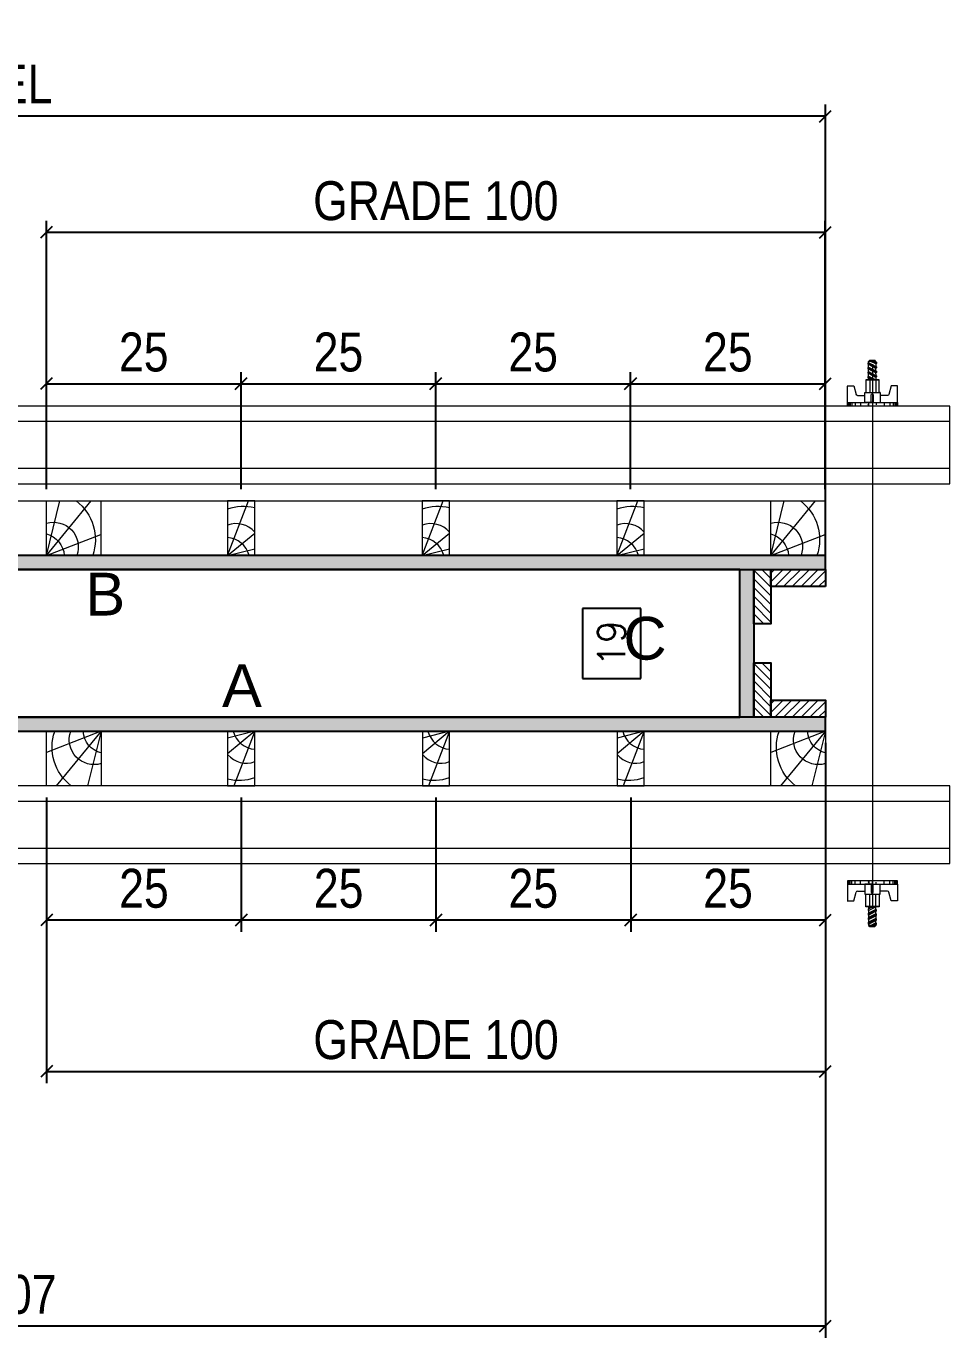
# Model space of a CAD drawing. Extents: x 2949 to 9203, y -16089 to 12527.
# Drawn here: x 3856.1 to 4093.2, y -7583.5 to -7246.4 of the extents above; entities that cross this region are included whole.
import ezdxf
from ezdxf.enums import TextEntityAlignment as Align

# ---------------------------------------------------------------- set-up
doc = ezdxf.new("R2010")
doc.units = 0
for name, color, linetype, lineweight in [('CONCRETO', 251, 'Continuous', 25), ('Hachura', 251, 'Continuous', 9), ('Madeira', 126, 'Continuous', 18), ('Perfil Metálico', 224, 'Continuous', 18)]:
    doc.layers.add(name, color=color, linetype=linetype, lineweight=lineweight)
for name, color, linetype in [('COTA', 241, 'Continuous'), ('MEIO_PONT', 93, 'Continuous'), ('Painéis', 200, 'Continuous'), ('SARRAFO', 251, 'Continuous'), ('TEXTO_GERAL', 7, 'Continuous')]:
    doc.layers.add(name, color=color, linetype=linetype)
doc.styles.add('ARIAL', font='arial.ttf')
doc.styles.add('COTA TECNICA 2X', font='techl___.ttf', dxfattribs={"height": 10})
doc.styles.add('ROMANS', font='romans.shx')
doc.dimstyles.new('Cota Seção interna', dxfattribs={"dimtxt": 7, "dimasz": 6, "dimexe": 0.18, "dimexo": 2, "dimgap": -4, "dimtad": 3, "dimdec": 1, "dimlfac": 0.5, "dimzin": 12, "dimdsep": 46, "dimtxsty": 'ROMANS', "dimblk": 'ARCHTICK', "dimcen": 0.09, "dimse1": 1, "dimse2": 1, "dimsd1": 1, "dimsd2": 1, "dimclrd": 180, "dimclre": 5, "dimclrt": 1, "dimadec": 0, "dimazin": 3, "dimtfac": 1, "dimtdec": 1, "dimtofl": 0, "dimtmove": 0, "dimatfit": 3, "dimldrblk": 'ARCHTICK', "dimfxl": 1, "dimtolj": 1, "dimtzin": 0, "dimarcsym": 0})
doc.dimstyles.new('SECAO PILAR', dxfattribs={"dimtxt": 10, "dimasz": 3, "dimexe": 3, "dimexo": 3, "dimgap": 3, "dimtad": 1, "dimdec": 1, "dimlfac": 0.5, "dimzin": 12, "dimdsep": 46, "dimtxsty": 'COTA TECNICA 2X', "dimblk1": 'OBLIQUE', "dimblk2": 'OBLIQUE', "dimsah": 1, "dimcen": 0.9, "dimclrd": 256, "dimclre": 256, "dimclrt": 256, "dimadec": 1, "dimazin": 3, "dimtfac": 1, "dimtdec": 1, "dimtmove": 0, "dimatfit": 3, "dimfxl": 1, "dimtolj": 1, "dimtzin": 12, "dimarcsym": 0})

# ---------------------------------------------------------------- blocks, each defined once
blk = doc.blocks.new('*D2701')
at = {"layer": 'COTA', "color": 180, "lineweight": -2, "transparency": 16777216}
for p, q in [((4013.88, -7396.04), (3998.88, -7396.04)), ((3998.88, -7396.04), (3998.88, -7414.04)), ((4013.88, -7414.04), (4013.88, -7396.04)), ((3998.88, -7414.04), (4013.88, -7414.04))]:
    blk.add_line(p, q, dxfattribs=at)
at = {"layer": 'Defpoints', "color": 0, "transparency": 16777216}
for p in [(4038.89, -7386.04), (4017.88, -7424.04), (4038.89, -7424.04)]:
    blk.add_point(p, dxfattribs=at)
at = {"layer": 'COTA', "color": 1, "transparency": 16777216, "insert": (4006.38, -7405.04), "char_height": 7, "attachment_point": 5, "rotation": 90, "style": 'ROMANS'}
blk.add_mtext('\\A1;19', dxfattribs=at)
blk = doc.blocks.new('_ArchTick')
at = {"color": 0, "linetype": 'ByBlock', "const_width": 0.15}
blk.add_lwpolyline([(-0.5, -0.5), (0.5, 0.5)], dxfattribs=at)
blk = doc.blocks.new('*D2717')
at = {"layer": 'COTA', "color": 180, "lineweight": -2, "transparency": 16777216}
for p, q in [((3837.29, -7385.54), (3811.29, -7385.54)), ((3811.29, -7385.54), (3811.29, -7400.54)), ((3837.29, -7400.54), (3837.29, -7385.54)), ((3811.29, -7400.54), (3837.29, -7400.54))]:
    blk.add_line(p, q, dxfattribs=at)
at = {"layer": 'Defpoints', "color": 0, "transparency": 16777216}
for p in [(3609.29, -7386.04), (4039.29, -7386.04), (4039.29, -7404.54)]:
    blk.add_point(p, dxfattribs=at)
at = {"layer": 'COTA', "color": 1, "transparency": 16777216, "insert": (3824.29, -7393.04), "char_height": 7, "attachment_point": 5, "style": 'ROMANS'}
blk.add_mtext('\\A1;215', dxfattribs=at)
blk = doc.blocks.new('C')
at = {"layer": 'Hachura', "color": 0}
for p, q in [((0, 3.22), (0, -3.22)), ((0.45, 3.22), (0, 3.22)), ((0.46, 3.16), (0, 3.16)), ((0.46, 3.05), (0, 3.05)), ((0.46, 2.88), (0, 2.88)), ((0, 2.75), (0, -1.16)), ((0.46, 2.65), (0, 2.65)), ((0.46, 2.23), (0, 2.23)), ((0.45, -3.23), (0.45, 3.22)), ((0.45, 3.22), (2.58, 3.22)), ((1.35, 1.94), (1.35, 0.96)), ((2.58, 2.39), (1.47, 2.09)), ((2.58, 3.22), (2.58, 2.39)), ((0.46, 1.51), (0, 1.51)), ((0.39, 0.49), (0.17, 0.49)), ((1.74, 0.97), (0.45, 0.97)), ((1.45, 0.1), (0.45, 0.1)), ((1.74, -0.97), (1.74, 0.97)), ((1.74, 0.97), (1.74, 0.84)), ((1.74, 0.97), (1.74, 0.84)), ((1.74, 0.84), (3.35, 0.84)), ((3.35, 0.45), (1.74, 0.45)), ((3.32, 0.84), (3.32, -0.84)), ((3.35, 0.84), (3.35, -0.84)), ((3.68, 0.45), (3.35, 0.45)), ((3.84, -0.52), (3.35, 0.45)), ((3.35, 0.06), (3.67, -0.57)), ((3.68, 0.45), (4.16, -0.52)), ((3.72, 0.5), (4.25, -0.57)), ((4.37, -0.55), (3.83, 0.53)), ((4.15, 0.45), (3.93, 0.45)), ((4.42, -0.52), (3.93, 0.45)), ((4.15, 0.45), (4.26, 0.45)), ((4.26, 0.45), (4.74, -0.52)), ((4.3, 0.5), (4.83, -0.57)), ((4.95, -0.55), (4.41, 0.53)), ((4.51, 0.45), (4.84, 0.45)), ((5, -0.52), (4.51, 0.45)), ((4.84, 0.45), (5.32, -0.52)), ((4.88, 0.5), (5.41, -0.57)), ((5.53, -0.55), (4.99, 0.53)), ((5.58, -0.52), (5.09, 0.45)), ((5.42, 0.45), (5.09, 0.45)), ((5.58, -0.52), (5.09, 0.45)), ((5.42, 0.45), (5.74, -0.19)), ((5.46, 0.5), (5.74, -0.07)), ((5.74, 0.19), (5.57, 0.53)), ((5.74, 0.32), (5.68, 0.45)), ((5.68, 0.45), (5.74, 0.45)), ((5.74, 0.45), (5.9, 0.29)), ((5.74, 0.45), (5.74, -0.52)), ((5.9, -0.36), (5.9, 0.29)), ((0.45, 0), (0, 0)), ((0.46, -1.52), (0, -1.52)), ((0.08, -0.48), (0.29, -0.48)), ((0.29, -0.48), (0.4, -0.48)), ((0.45, 0), (0.45, -0.97)), ((0.45, -0.16), (1.45, -0.16)), ((0.45, -0.65), (0.45, -0.32)), ((0.45, -3.23), (0.45, -0.65)), ((0.45, -0.97), (1.74, -0.97)), ((1.35, -1.94), (1.35, -0.97)), ((3.35, -0.32), (1.74, -0.32)), ((3.35, -0.84), (1.74, -0.84)), ((3.35, -0.07), (3.58, -0.52)), ((3.35, -0.52), (3.58, -0.52)), ((3.84, -0.52), (4.16, -0.52)), ((4.42, -0.52), (4.74, -0.52)), ((4.63, -0.52), (4.74, -0.52)), ((5, -0.52), (5.32, -0.52)), ((5.58, -0.52), (5.74, -0.52)), ((5.74, -0.52), (5.9, -0.36)), ((5.74, -0.52), (5.74, -0.52)), ((0.46, -2.23), (0, -2.23)), ((0.46, -2.65), (0, -2.65)), ((0.46, -2.88), (0, -2.88)), ((0.46, -3.05), (0, -3.05)), ((0.46, -3.16), (0, -3.16)), ((0, -3.22), (2.57, -3.22)), ((2.58, -2.39), (1.47, -2.1)), ((2.58, -3.23), (2.58, -2.39))]:
    blk.add_line(p, q, dxfattribs=at)
for centre, radius, start, end in [((1.52, 1.94), 0.161, 104.7436, 180), ((1.44, -0.03), 0.129, 272.695, 87.305), ((3.81, 0.39), 0.143, 25.5688, 154.4312), ((4.39, 0.39), 0.143, 25.5688, 154.4312), ((4.97, 0.39), 0.143, 25.5688, 154.4312), ((5.55, 0.39), 0.143, 25.5688, 154.4312), ((0.17, -0.37), 0.174, 221.744, 317.8592), ((3.71, -0.4), 0.174, 222.1408, 318.256), ((4.29, -0.4), 0.174, 222.1408, 318.256), ((4.87, -0.4), 0.174, 222.1408, 318.256), ((5.45, -0.4), 0.174, 222.1408, 318.256), ((5.61, -0.4), 0.174, 317.8592, 318.256), ((1.52, -1.94), 0.161, 180, 255.2564)]:
    blk.add_arc(centre, radius, start, end, dxfattribs=at)
blk = doc.blocks.new('_Oblique')
at = {"color": 0, "linetype": 'ByBlock', "lineweight": -2}
blk.add_line((-0.5, -0.5), (0.5, 0.5), dxfattribs=at)
blk = doc.blocks.new('*D2718')
at = {"layer": 'COTA', "linetype": 'ByBlock', "lineweight": -2, "transparency": 16777216}
for p, q in [((3591.69, -7379.44), (3591.69, -7266.59)), ((4061.29, -7383.04), (4061.29, -7266.59)), ((4061.29, -7269.59), (3591.69, -7269.59))]:
    blk.add_line(p, q, dxfattribs=at)
at = {"layer": 'Defpoints', "color": 0, "linetype": 'ByBlock', "transparency": 16777216}
for p in [(3591.69, -7269.59), (3591.69, -7382.44), (4061.29, -7386.04)]:
    blk.add_point(p, dxfattribs=at)
at = {"layer": 'COTA', "linetype": 'ByBlock', "lineweight": -2, "transparency": 16777216, "xscale": 3, "yscale": 3, "zscale": 3, "rotation": 180}
blk.add_blockref('_Oblique', (3591.69, -7269.59), dxfattribs=at)
at = {"layer": 'COTA', "linetype": 'ByBlock', "lineweight": -2, "transparency": 16777216, "xscale": 3, "yscale": 3, "zscale": 3}
blk.add_blockref('_Oblique', (4061.29, -7269.59), dxfattribs=at)
at = {"layer": 'COTA', "linetype": 'ByBlock', "transparency": 16777216, "insert": (3826.49, -7261.35), "char_height": 10, "attachment_point": 5, "style": 'COTA TECNICA 2X'}
blk.add_mtext('\\A1;234.8 PAINEL', dxfattribs=at)
blk = doc.blocks.new('*D2704')
at = {"layer": 'COTA', "lineweight": -2, "transparency": 16777216}
for p, q in [((3861.24, -7365.44), (3861.24, -7296.44)), ((4061.24, -7365.44), (4061.24, -7296.44)), ((4061.24, -7299.44), (3861.24, -7299.44))]:
    blk.add_line(p, q, dxfattribs=at)
at = {"layer": 'Defpoints', "color": 0, "transparency": 16777216}
for p in [(3861.24, -7299.44), (3861.24, -7368.44), (4061.24, -7368.44)]:
    blk.add_point(p, dxfattribs=at)
at = {"layer": 'COTA', "lineweight": -2, "transparency": 16777216, "xscale": 3, "yscale": 3, "zscale": 3, "rotation": 180}
blk.add_blockref('_Oblique', (3861.24, -7299.44), dxfattribs=at)
at = {"layer": 'COTA', "lineweight": -2, "transparency": 16777216, "xscale": 3, "yscale": 3, "zscale": 3}
blk.add_blockref('_Oblique', (4061.24, -7299.44), dxfattribs=at)
at = {"layer": 'COTA', "transparency": 16777216, "insert": (3961.24, -7291.34), "char_height": 10, "attachment_point": 5, "style": 'COTA TECNICA 2X'}
blk.add_mtext('\\A1;GRADE 100', dxfattribs=at)
blk = doc.blocks.new('PONTALETE')
at = {"layer": 'Madeira'}
for q in [(2.71, 7), (7, 5.76), (7, 1.74)]:
    blk.add_line((0, 0), q, dxfattribs=at)
blk.add_lwpolyline([(0, 0), (7, 0), (7, 7), (0, 7)], close=True, dxfattribs=at)
for centre, radius, start, end in [((2.04, 0.06), 6.23, 37.2818, 109.0913), ((1.09, 0.9), 3.19, 343.603, 109.9847), ((-0.21, -0.78), 3.09, 14.6322, 86.0383)]:
    blk.add_arc(centre, radius, start, end, dxfattribs=at)
blk = doc.blocks.new('MEIO PONTALETE')
at = {"layer": 'Madeira'}
for q in [(2.71, 7), (3.5, 2.88), (3.5, 0.87)]:
    blk.add_line((0, 0), q, dxfattribs=at)
blk.add_lwpolyline([(0, 0), (3.5, 0), (3.5, 7), (0, 7)], close=True, dxfattribs=at)
for centre, radius, start, end in [((2.04, 0.06), 6.23, 76.4499, 109.0913), ((1.09, 0.9), 3.19, 40.9063, 109.9847), ((-0.21, -0.78), 3.09, 14.6322, 86.0383)]:
    blk.add_arc(centre, radius, start, end, dxfattribs=at)
blk = doc.blocks.new('*D2724')
at = {"layer": 'COTA', "lineweight": -2, "transparency": 16777216}
for p, q in [((3961.24, -7365.44), (3961.24, -7335.33)), ((4011.24, -7365.44), (4011.24, -7335.33)), ((3961.24, -7338.33), (4011.24, -7338.33))]:
    blk.add_line(p, q, dxfattribs=at)
at = {"layer": 'Defpoints', "color": 0, "transparency": 16777216}
for p in [(4011.24, -7338.33), (3961.24, -7368.44), (4011.24, -7368.44)]:
    blk.add_point(p, dxfattribs=at)
at = {"layer": 'COTA', "lineweight": -2, "transparency": 16777216, "xscale": 3, "yscale": 3, "zscale": 3, "rotation": 180}
blk.add_blockref('_Oblique', (3961.24, -7338.33), dxfattribs=at)
at = {"layer": 'COTA', "lineweight": -2, "transparency": 16777216, "xscale": 3, "yscale": 3, "zscale": 3}
blk.add_blockref('_Oblique', (4011.24, -7338.33), dxfattribs=at)
at = {"layer": 'COTA', "transparency": 16777216, "insert": (3986.24, -7330.22), "char_height": 10, "attachment_point": 5, "style": 'COTA TECNICA 2X'}
blk.add_mtext('\\A1;25', dxfattribs=at)
blk = doc.blocks.new('*D2725')
at = {"layer": 'COTA', "lineweight": -2, "transparency": 16777216}
for p, q in [((4011.24, -7365.44), (4011.24, -7335.33)), ((4061.24, -7365.44), (4061.24, -7335.33)), ((4011.24, -7338.33), (4061.24, -7338.33))]:
    blk.add_line(p, q, dxfattribs=at)
at = {"layer": 'Defpoints', "color": 0, "transparency": 16777216}
for p in [(4061.24, -7338.33), (4011.24, -7368.44), (4061.24, -7368.44)]:
    blk.add_point(p, dxfattribs=at)
at = {"layer": 'COTA', "lineweight": -2, "transparency": 16777216, "xscale": 3, "yscale": 3, "zscale": 3, "rotation": 180}
blk.add_blockref('_Oblique', (4011.24, -7338.33), dxfattribs=at)
at = {"layer": 'COTA', "lineweight": -2, "transparency": 16777216, "xscale": 3, "yscale": 3, "zscale": 3}
blk.add_blockref('_Oblique', (4061.24, -7338.33), dxfattribs=at)
at = {"layer": 'COTA', "transparency": 16777216, "insert": (4036.24, -7330.22), "char_height": 10, "attachment_point": 5, "style": 'COTA TECNICA 2X'}
blk.add_mtext('\\A1;25', dxfattribs=at)
blk = doc.blocks.new('*D2705')
at = {"layer": 'COTA', "lineweight": -2, "transparency": 16777216}
for p, q in [((3861.24, -7365.44), (3861.24, -7335.33)), ((3911.24, -7365.44), (3911.24, -7335.33)), ((3861.24, -7338.33), (3911.24, -7338.33))]:
    blk.add_line(p, q, dxfattribs=at)
at = {"layer": 'Defpoints', "color": 0, "transparency": 16777216}
for p in [(3911.24, -7338.33), (3861.24, -7368.44), (3911.24, -7368.44)]:
    blk.add_point(p, dxfattribs=at)
at = {"layer": 'COTA', "lineweight": -2, "transparency": 16777216, "xscale": 3, "yscale": 3, "zscale": 3, "rotation": 180}
blk.add_blockref('_Oblique', (3861.24, -7338.33), dxfattribs=at)
at = {"layer": 'COTA', "lineweight": -2, "transparency": 16777216, "xscale": 3, "yscale": 3, "zscale": 3}
blk.add_blockref('_Oblique', (3911.24, -7338.33), dxfattribs=at)
at = {"layer": 'COTA', "transparency": 16777216, "insert": (3886.24, -7330.22), "char_height": 10, "attachment_point": 5, "style": 'COTA TECNICA 2X'}
blk.add_mtext('\\A1;25', dxfattribs=at)
blk = doc.blocks.new('*D2726')
at = {"layer": 'COTA', "lineweight": -2, "transparency": 16777216}
for p, q in [((3911.24, -7365.44), (3911.24, -7335.33)), ((3961.24, -7365.44), (3961.24, -7335.33)), ((3911.24, -7338.33), (3961.24, -7338.33))]:
    blk.add_line(p, q, dxfattribs=at)
at = {"layer": 'Defpoints', "color": 0, "transparency": 16777216}
for p in [(3961.24, -7338.33), (3911.24, -7368.44), (3961.24, -7368.44)]:
    blk.add_point(p, dxfattribs=at)
at = {"layer": 'COTA', "lineweight": -2, "transparency": 16777216, "xscale": 3, "yscale": 3, "zscale": 3, "rotation": 180}
blk.add_blockref('_Oblique', (3911.24, -7338.33), dxfattribs=at)
at = {"layer": 'COTA', "lineweight": -2, "transparency": 16777216, "xscale": 3, "yscale": 3, "zscale": 3}
blk.add_blockref('_Oblique', (3961.24, -7338.33), dxfattribs=at)
at = {"layer": 'COTA', "transparency": 16777216, "insert": (3936.24, -7330.22), "char_height": 10, "attachment_point": 5, "style": 'COTA TECNICA 2X'}
blk.add_mtext('\\A1;25', dxfattribs=at)
blk = doc.blocks.new('*D2727')
at = {"layer": 'COTA', "color": 180, "lineweight": -2, "transparency": 16777216}
for p, q in [((3844.79, -7405.04), (3819.79, -7405.04)), ((3819.79, -7405.04), (3819.79, -7420.04)), ((3844.79, -7420.04), (3844.79, -7405.04)), ((3819.79, -7420.04), (3844.79, -7420.04))]:
    blk.add_line(p, q, dxfattribs=at)
at = {"layer": 'Defpoints', "color": 0, "transparency": 16777216}
for p in [(3647.29, -7424.04), (3647.29, -7424.04), (4039.29, -7424.04)]:
    blk.add_point(p, dxfattribs=at)
at = {"layer": 'COTA', "color": 1, "transparency": 16777216, "insert": (3832.29, -7412.54), "char_height": 7, "attachment_point": 5, "style": 'ROMANS'}
blk.add_mtext('\\A1;196', dxfattribs=at)
blk = doc.blocks.new('*D2706')
at = {"layer": 'COTA', "lineweight": -2, "transparency": 16777216}
for p, q in [((3861.29, -7449.04), (3861.29, -7518.04)), ((4061.29, -7449.04), (4061.29, -7518.04)), ((3861.29, -7515.04), (4061.29, -7515.04))]:
    blk.add_line(p, q, dxfattribs=at)
at = {"layer": 'Defpoints', "color": 0, "transparency": 16777216}
for p in [(3861.29, -7446.04), (4061.29, -7446.04), (4061.29, -7515.04)]:
    blk.add_point(p, dxfattribs=at)
at = {"layer": 'COTA', "lineweight": -2, "transparency": 16777216, "xscale": 3, "yscale": 3, "zscale": 3, "rotation": 180}
blk.add_blockref('_Oblique', (3861.29, -7515.04), dxfattribs=at)
at = {"layer": 'COTA', "lineweight": -2, "transparency": 16777216, "xscale": 3, "yscale": 3, "zscale": 3}
blk.add_blockref('_Oblique', (4061.29, -7515.04), dxfattribs=at)
at = {"layer": 'COTA', "transparency": 16777216, "insert": (3961.29, -7506.94), "char_height": 10, "attachment_point": 5, "style": 'COTA TECNICA 2X'}
blk.add_mtext('\\A1;GRADE 100', dxfattribs=at)
blk = doc.blocks.new('*D2728')
at = {"layer": 'COTA', "lineweight": -2, "transparency": 16777216}
for p, q in [((3911.29, -7444.64), (3911.29, -7479.15)), ((3961.29, -7444.64), (3961.29, -7479.15)), ((3961.29, -7476.15), (3911.29, -7476.15))]:
    blk.add_line(p, q, dxfattribs=at)
at = {"layer": 'Defpoints', "color": 0, "transparency": 16777216}
for p in [(3911.29, -7441.64), (3961.29, -7441.64), (3911.29, -7476.15)]:
    blk.add_point(p, dxfattribs=at)
at = {"layer": 'COTA', "lineweight": -2, "transparency": 16777216, "xscale": 3, "yscale": 3, "zscale": 3, "rotation": 180}
blk.add_blockref('_Oblique', (3911.29, -7476.15), dxfattribs=at)
at = {"layer": 'COTA', "lineweight": -2, "transparency": 16777216, "xscale": 3, "yscale": 3, "zscale": 3}
blk.add_blockref('_Oblique', (3961.29, -7476.15), dxfattribs=at)
at = {"layer": 'COTA', "transparency": 16777216, "insert": (3936.29, -7468.04), "char_height": 10, "attachment_point": 5, "style": 'COTA TECNICA 2X'}
blk.add_mtext('\\A1;25', dxfattribs=at)
blk = doc.blocks.new('*D2729')
at = {"layer": 'COTA', "lineweight": -2, "transparency": 16777216}
for p, q in [((3861.29, -7444.64), (3861.29, -7479.15)), ((3911.29, -7444.64), (3911.29, -7479.15)), ((3911.29, -7476.15), (3861.29, -7476.15))]:
    blk.add_line(p, q, dxfattribs=at)
at = {"layer": 'Defpoints', "color": 0, "transparency": 16777216}
for p in [(3861.29, -7441.64), (3911.29, -7441.64), (3861.29, -7476.15)]:
    blk.add_point(p, dxfattribs=at)
at = {"layer": 'COTA', "lineweight": -2, "transparency": 16777216, "xscale": 3, "yscale": 3, "zscale": 3, "rotation": 180}
blk.add_blockref('_Oblique', (3861.29, -7476.15), dxfattribs=at)
at = {"layer": 'COTA', "lineweight": -2, "transparency": 16777216, "xscale": 3, "yscale": 3, "zscale": 3}
blk.add_blockref('_Oblique', (3911.29, -7476.15), dxfattribs=at)
at = {"layer": 'COTA', "transparency": 16777216, "insert": (3886.29, -7468.04), "char_height": 10, "attachment_point": 5, "style": 'COTA TECNICA 2X'}
blk.add_mtext('\\A1;25', dxfattribs=at)
blk = doc.blocks.new('*D2707')
at = {"layer": 'COTA', "lineweight": -2, "transparency": 16777216}
for p, q in [((4011.29, -7449.04), (4011.29, -7479.15)), ((4061.29, -7449.04), (4061.29, -7479.15)), ((4061.29, -7476.15), (4011.29, -7476.15))]:
    blk.add_line(p, q, dxfattribs=at)
at = {"layer": 'Defpoints', "color": 0, "transparency": 16777216}
for p in [(4011.29, -7446.04), (4061.29, -7446.04), (4011.29, -7476.15)]:
    blk.add_point(p, dxfattribs=at)
at = {"layer": 'COTA', "lineweight": -2, "transparency": 16777216, "xscale": 3, "yscale": 3, "zscale": 3, "rotation": 180}
blk.add_blockref('_Oblique', (4011.29, -7476.15), dxfattribs=at)
at = {"layer": 'COTA', "lineweight": -2, "transparency": 16777216, "xscale": 3, "yscale": 3, "zscale": 3}
blk.add_blockref('_Oblique', (4061.29, -7476.15), dxfattribs=at)
at = {"layer": 'COTA', "transparency": 16777216, "insert": (4036.29, -7468.04), "char_height": 10, "attachment_point": 5, "style": 'COTA TECNICA 2X'}
blk.add_mtext('\\A1;25', dxfattribs=at)
blk = doc.blocks.new('*D2730')
at = {"layer": 'COTA', "lineweight": -2, "transparency": 16777216}
for p, q in [((3961.29, -7444.64), (3961.29, -7479.15)), ((4011.29, -7444.64), (4011.29, -7479.15)), ((4011.29, -7476.15), (3961.29, -7476.15))]:
    blk.add_line(p, q, dxfattribs=at)
at = {"layer": 'Defpoints', "color": 0, "transparency": 16777216}
for p in [(3961.29, -7441.64), (4011.29, -7441.64), (3961.29, -7476.15)]:
    blk.add_point(p, dxfattribs=at)
at = {"layer": 'COTA', "lineweight": -2, "transparency": 16777216, "xscale": 3, "yscale": 3, "zscale": 3, "rotation": 180}
blk.add_blockref('_Oblique', (3961.29, -7476.15), dxfattribs=at)
at = {"layer": 'COTA', "lineweight": -2, "transparency": 16777216, "xscale": 3, "yscale": 3, "zscale": 3}
blk.add_blockref('_Oblique', (4011.29, -7476.15), dxfattribs=at)
at = {"layer": 'COTA', "transparency": 16777216, "insert": (3986.29, -7468.04), "char_height": 10, "attachment_point": 5, "style": 'COTA TECNICA 2X'}
blk.add_mtext('\\A1;25', dxfattribs=at)
blk = doc.blocks.new('*D2732')
at = {"layer": 'COTA', "linetype": 'ByBlock', "lineweight": -2, "transparency": 16777216}
for p, q in [((3647.29, -7430.64), (3647.29, -7583.49)), ((4061.29, -7430.64), (4061.29, -7583.49)), ((4061.29, -7580.49), (3647.29, -7580.49))]:
    blk.add_line(p, q, dxfattribs=at)
at = {"layer": 'Defpoints', "color": 0, "linetype": 'ByBlock', "transparency": 16777216}
for p in [(3647.29, -7427.64), (4061.29, -7427.64), (3647.29, -7580.49)]:
    blk.add_point(p, dxfattribs=at)
at = {"layer": 'COTA', "linetype": 'ByBlock', "lineweight": -2, "transparency": 16777216, "xscale": 3, "yscale": 3, "zscale": 3, "rotation": 180}
blk.add_blockref('_Oblique', (3647.29, -7580.49), dxfattribs=at)
at = {"layer": 'COTA', "linetype": 'ByBlock', "lineweight": -2, "transparency": 16777216, "xscale": 3, "yscale": 3, "zscale": 3}
blk.add_blockref('_Oblique', (4061.29, -7580.49), dxfattribs=at)
at = {"layer": 'COTA', "linetype": 'ByBlock', "transparency": 16777216, "insert": (3854.29, -7572.39), "char_height": 10, "attachment_point": 5, "style": 'COTA TECNICA 2X'}
blk.add_mtext('\\A1;207', dxfattribs=at)

msp = doc.modelspace()

# ---------------------------------------------------------------- hatches: boundary and pattern name
at = {"layer": 'Hachura'}
h = msp.add_hatch(color=256, dxfattribs=at)
h.dxf.hatch_style = 1
h.paths.add_polyline_path([(3591.69, -7382.44), (3591.69, -7386.04), (4061.29, -7386.04), (4061.29, -7382.44)])
h = msp.add_hatch(color=256, dxfattribs=at)
h.dxf.hatch_style = 1
h.paths.add_polyline_path([(4039.29, -7386.04), (4042.89, -7386.04), (4042.89, -7424.04), (4039.29, -7424.04)])
h = msp.add_hatch(dxfattribs=at)
h.set_pattern_fill('ANSI31', color=256, scale=0.5, angle=90, style=0)
h.set_pattern_definition([(135, (-18369.5585, 2334.9131), (-1.12253202, -1.12253202), [])])
h.paths.add_polyline_path([(4047.29, -7386.04), (4042.89, -7386.04), (4042.89, -7400.04), (4047.29, -7400.04)])
h = msp.add_hatch(dxfattribs=at)
h.set_pattern_fill('ANSI31', color=256, scale=0.5, angle=180, style=0)
h.set_pattern_definition([(225, (-5298.3022, -30178.2469), (1.12253202, -1.12253202), [])])
h.paths.add_polyline_path([(4047.29, -7386.04), (4047.29, -7390.44), (4061.29, -7390.44), (4061.29, -7386.04)])
h = msp.add_hatch(dxfattribs=at)
h.set_pattern_fill('ANSI31', color=256, scale=0.5, angle=90, style=0)
h.set_pattern_definition([(135, (-18369.5585, 2310.9131), (-1.12253202, -1.12253202), [])])
h.paths.add_polyline_path([(4047.29, -7410.04), (4042.89, -7410.04), (4042.89, -7424.04), (4047.29, -7424.04)])
h = msp.add_hatch(dxfattribs=at)
h.set_pattern_fill('ANSI31', color=256, scale=0.5, angle=180, style=0)
h.set_pattern_definition([(225, (-5298.3022, -30211.8469), (1.12253202, -1.12253202), [])])
h.paths.add_polyline_path([(4047.29, -7419.64), (4047.29, -7424.04), (4061.29, -7424.04), (4061.29, -7419.64)])
h = msp.add_hatch(color=256, dxfattribs=at)
h.dxf.hatch_style = 1
h.paths.add_polyline_path([(4061.29, -7424.04), (3647.29, -7424.04), (3647.29, -7427.64), (4061.29, -7427.64)])

# ---------------------------------------------------------------- linework, layer by layer
at = {"layer": 'CONCRETO', "color": 2}
msp.add_lwpolyline([(3609.29, -7536.04), (3647.29, -7536.04), (3647.29, -7424.04), (4039.29, -7424.04), (4039.29, -7386.04), (3609.29, -7386.04)], close=True, dxfattribs=at)
at = {"layer": 'Hachura'}
msp.add_line((4073.38, -7333.24), (4073.37, -7473.04), dxfattribs=at)
at = {"layer": 'Madeira'}
for points in [[(3591.69, -7382.44), (3591.69, -7368.44), (4061.24, -7368.44), (4061.24, -7382.44)], [(4061.24, -7368.44), (4061.24, -7382.44), (3861.24, -7382.44), (3861.24, -7368.44)], [(3861.29, -7441.64), (3861.29, -7427.64), (4061.29, -7427.64), (4061.29, -7441.64)]]:
    msp.add_lwpolyline(points, close=True, dxfattribs=at)
at = {"layer": 'Painéis'}
for points in [[(3591.69, -7382.44), (3591.69, -7386.04), (4061.29, -7386.04), (4061.29, -7382.44)], [(4039.29, -7386.04), (4042.89, -7386.04), (4042.89, -7424.04), (4039.29, -7424.04)], [(4061.29, -7424.04), (3647.29, -7424.04), (3647.29, -7427.64), (4061.29, -7427.64)]]:
    msp.add_lwpolyline(points, close=True, dxfattribs=at)
at = {"layer": 'Perfil Metálico'}
for points in [[(4093.23, -7364.04), (4093.23, -7344.04), (3548.97, -7344.04), (3548.97, -7364.04)], [(3548.97, -7348.04), (3548.97, -7360.04), (4093.23, -7360.04), (4093.23, -7348.04)], [(4093.23, -7461.64), (4093.23, -7441.64), (3664.89, -7441.64), (3664.89, -7461.64)], [(3664.89, -7445.64), (3664.89, -7457.64), (4093.23, -7457.64), (4093.23, -7445.64)]]:
    msp.add_lwpolyline(points, close=True, dxfattribs=at)
at = {"layer": 'SARRAFO'}
for points in [[(4042.89, -7400.04), (4042.89, -7386.04), (4047.29, -7386.04), (4047.29, -7400.04)], [(4061.29, -7390.44), (4047.29, -7390.44), (4047.29, -7386.04), (4061.29, -7386.04)], [(4042.89, -7424.04), (4042.89, -7410.04), (4047.29, -7410.04), (4047.29, -7424.04)], [(4061.29, -7424.04), (4047.29, -7424.04), (4047.29, -7419.64), (4061.29, -7419.64)]]:
    msp.add_lwpolyline(points, close=True, dxfattribs=at)

# ---------------------------------------------------------------- block references
at = {"layer": 'Hachura', "linetype": 'Continuous', "yscale": 2, "zscale": 2, "rotation": 270}
for p, xscale in [((4073.38, -7344.04), -2), ((4073.38, -7466.04), 2)]:
    msp.add_blockref('C', p, dxfattribs=dict(at, xscale=xscale))
at = {"layer": 'MEIO_PONT'}
for name, p, xscale, yscale, zscale, rotation in [('PONTALETE', (3861.24, -7382.44), -2, 2, 2, 270), ('PONTALETE', (4047.24, -7382.44), -2, 2, 2, 270), ('PONTALETE', (3875.29, -7427.64), -2, 2, 2, 90), ('MEIO PONTALETE', (3914.79, -7427.64), 1.999999997962732, 1.999999997962732, 1.999999997962732, 180), ('MEIO PONTALETE', (3964.79, -7427.64), 1.999999997962732, 1.999999997962732, 1.999999997962732, 180), ('MEIO PONTALETE', (4014.79, -7427.64), 1.999999997962732, 1.999999997962732, 1.999999997962732, 180), ('PONTALETE', (4061.29, -7427.64), -2, 2, 2, 90)]:
    msp.add_blockref(name, p, dxfattribs=dict(at, xscale=xscale, yscale=yscale, zscale=zscale, rotation=rotation))
at = {"layer": 'MEIO_PONT', "xscale": 1.999999997962732, "yscale": 1.999999997962732, "zscale": 1.999999997962732}
for p in [(3907.74, -7382.44), (3957.74, -7382.44), (4007.74, -7382.44)]:
    msp.add_blockref('MEIO PONTALETE', p, dxfattribs=at)

# ---------------------------------------------------------------- texts
at = {"layer": 'TEXTO_GERAL', "style": 'ARIAL'}
for s, p in [('B', (3876.35, -7392.38)), ('C', (4014.97, -7403.72)), ('A', (3911.46, -7415.89))]:
    msp.add_text(s, height=11, dxfattribs=at).set_placement(p, align=Align.MIDDLE_CENTER)

# ---------------------------------------------------------------- dimensions: what is measured, and where the dimension line sits
at = {"layer": 'COTA', "linetype": 'ByBlock'}
dim = msp.add_linear_dim(base=(3591.69, -7269.59), p1=(4061.29, -7386.04), p2=(3591.69, -7382.44), angle=180, text='<> PAINEL', dimstyle='SECAO PILAR', override={"dimtmove": 1}, dxfattribs=at)
dim.commit()
dim.dimension.update_dxf_attribs({"geometry": '*D2718', "text_midpoint": (3826.49, -7261.35)})
at = {"layer": 'COTA'}
dim = msp.add_linear_dim(base=(3861.24, -7299.44), p1=(4061.24, -7368.44), p2=(3861.24, -7368.44), angle=180, text='GRADE <>', dimstyle='SECAO PILAR', dxfattribs=at)
dim.commit()
dim.dimension.update_dxf_attribs({"geometry": '*D2704', "text_midpoint": (3961.24, -7291.34)})
for base, p1, p2, picture, middle in [((3911.24, -7338.33), (3861.24, -7368.44), (3911.24, -7368.44), '*D2705', (3886.24, -7330.22)), ((3961.24, -7338.33), (3911.24, -7368.44), (3961.24, -7368.44), '*D2726', (3936.24, -7330.22)), ((4011.24, -7338.33), (3961.24, -7368.44), (4011.24, -7368.44), '*D2724', (3986.24, -7330.22)), ((4061.24, -7338.33), (4011.24, -7368.44), (4061.24, -7368.44), '*D2725', (4036.24, -7330.22))]:
    dim = msp.add_linear_dim(base=base, p1=p1, p2=p2, angle=180, dimstyle='SECAO PILAR', dxfattribs=at)
    dim.commit()
    dim.dimension.update_dxf_attribs({"geometry": picture, "text_midpoint": middle})
for base, p1, p2, dimstyle, picture, middle in [((4039.29, -7404.54), (3609.29, -7386.04), (4039.29, -7386.04), 'Cota Seção interna', '*D2717', (3824.29, -7393.04)), ((3861.29, -7476.15), (3911.29, -7441.64), (3861.29, -7441.64), 'SECAO PILAR', '*D2729', (3886.29, -7468.04)), ((3911.29, -7476.15), (3961.29, -7441.64), (3911.29, -7441.64), 'SECAO PILAR', '*D2728', (3936.29, -7468.04)), ((3961.29, -7476.15), (4011.29, -7441.64), (3961.29, -7441.64), 'SECAO PILAR', '*D2730', (3986.29, -7468.04)), ((4011.29, -7476.15), (4061.29, -7446.04), (4011.29, -7446.04), 'SECAO PILAR', '*D2707', (4036.29, -7468.04))]:
    dim = msp.add_linear_dim(base=base, p1=p1, p2=p2, dimstyle=dimstyle, dxfattribs=at)
    dim.commit()
    dim.dimension.update_dxf_attribs({"geometry": picture, "text_midpoint": middle})
for base, p1, p2, angle, picture, middle in [((4017.88, -7424.04), (4038.89, -7386.04), (4038.89, -7424.04), 270, '*D2701', (4017.88, -7405.04)), ((3647.29, -7424.04), (4039.29, -7424.04), (3647.29, -7424.04), 180, '*D2727', (3832.29, -7424.04))]:
    dim = msp.add_linear_dim(base=base, p1=p1, p2=p2, angle=angle, dimstyle='Cota Seção interna', dxfattribs=at)
    dim.commit()
    dim.dimension.update_dxf_attribs({"geometry": picture, "text_midpoint": middle, "dimtype": 160})
at = {"layer": 'COTA', "linetype": 'ByBlock'}
dim = msp.add_linear_dim(base=(3647.29, -7580.49), p1=(4061.29, -7427.64), p2=(3647.29, -7427.64), angle=180, dimstyle='SECAO PILAR', override={"dimtmove": 1}, dxfattribs=at)
dim.commit()
dim.dimension.update_dxf_attribs({"geometry": '*D2732', "text_midpoint": (3854.29, -7572.39)})
at = {"layer": 'COTA'}
dim = msp.add_linear_dim(base=(4061.29, -7515.04), p1=(3861.29, -7446.04), p2=(4061.29, -7446.04), text='GRADE <>', dimstyle='SECAO PILAR', dxfattribs=at)
dim.commit()
dim.dimension.update_dxf_attribs({"geometry": '*D2706', "text_midpoint": (3961.29, -7506.94)})

doc.saveas('drawing.dxf')
